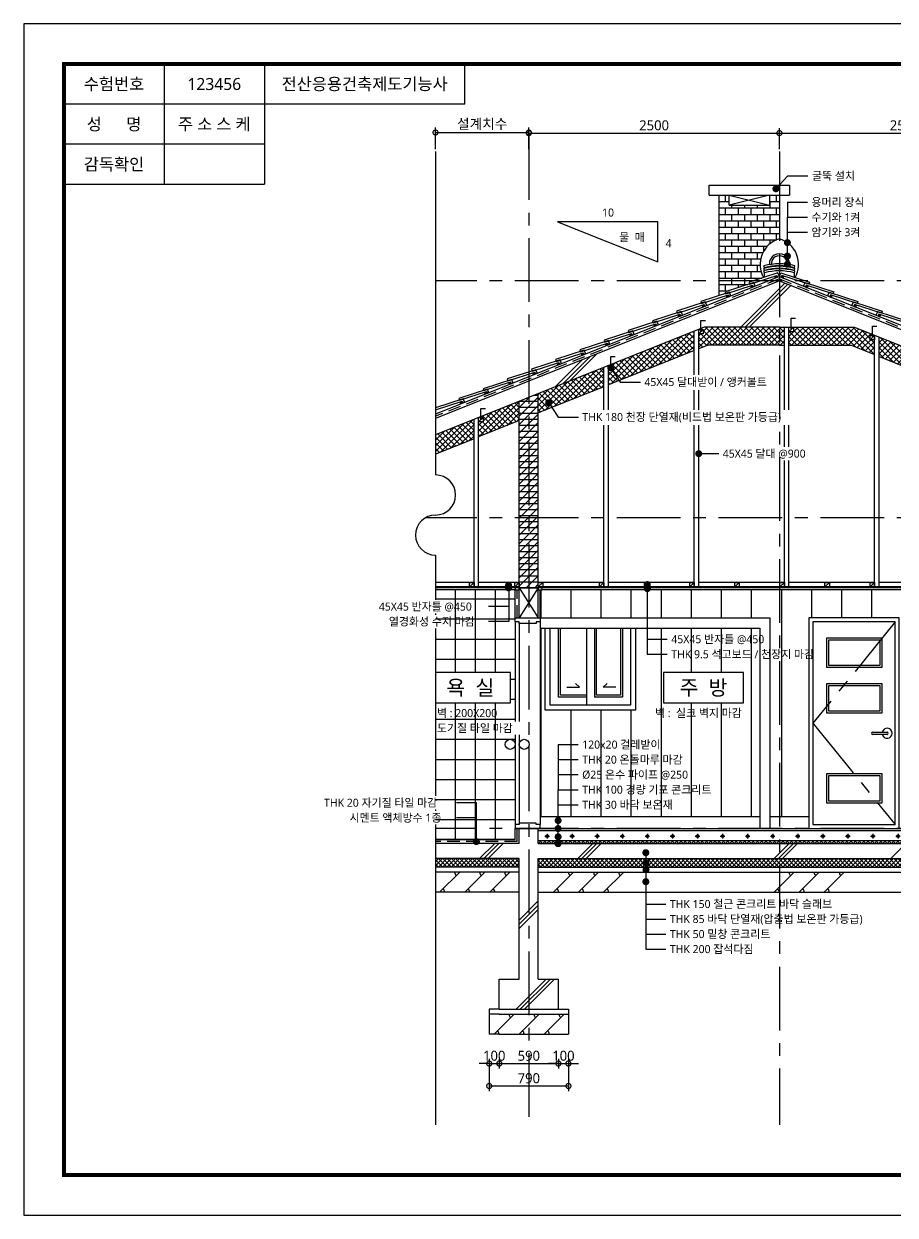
# Model space of a CAD drawing. Header units: millimetres. Extents: x 4989879 to 10076675, y 2981195 to 5990983.
# Drawn here: x 4989879 to 4998572, y 2982436 to 2994316 of the extents above; entities that cross this region are included whole.
import ezdxf
from ezdxf.enums import TextEntityAlignment as Align

# ---------------------------------------------------------------- set-up
doc = ezdxf.new("R2010")
doc.units = ezdxf.units.MM
doc.header["$LTSCALE"] = 20
doc.linetypes.add('CENTER', pattern=[50.8, 31.75, -6.35, 6.35, -6.35])
doc.linetypes.add('HIDDEN', pattern=[9.525, 6.35, -3.175])
for name, color, linetype in [('1-Cen', 1, 'CENTER'), ('2-CON', 2, 'Continuous'), ('3-ETC', 3, 'Continuous'), ('4-WIN', 4, 'Continuous'), ('5-FIN', 5, 'Continuous'), ('6-TEXT', 7, 'Continuous')]:
    doc.layers.add(name, color=color, linetype=linetype)
doc.styles.get("Standard").update_dxf_attribs({"font": 'l_10646.ttf'})
doc.dimstyles.new('단면상세도', dxfattribs={"dimscale": 40, "dimtxt": 2.5, "dimasz": 2.5, "dimexe": 1.25, "dimexo": 0.625, "dimtad": 1, "dimtxsty": 'Standard', "dimblk": 'DOTSMALL', "dimcen": 2.5, "dimadec": 0, "dimazin": 0, "dimtfac": 1, "dimtix": 1, "dimtmove": 0, "dimatfit": 3, "dimfxl": 1, "dimarcsym": 0})

# ---------------------------------------------------------------- blocks, each defined once
blk = doc.blocks.new('*U9')
at = {"layer": '3-ETC'}
for p, q in [((65, 44), (110, 44)), ((88, 66), (88, 21))]:
    blk.add_line(p, q, dxfattribs=at)
blk.add_circle((88, 44), 12.5, dxfattribs=at)
blk = doc.blocks.new('*U10')
at = {"layer": '6-TEXT', "color": 0, "linetype": 'ByBlock', "lineweight": -2, "transparency": 16777216}
for p in [(4995012, 2986171), (4995262, 2986171), (4995512, 2986171), (4995762, 2986171), (4996012, 2986171), (4996262, 2986171), (4996512, 2986171), (4996762, 2986171), (4997012, 2986171), (4997262, 2986171), (4997512, 2986171), (4997762, 2986171), (4998012, 2986171), (4998262, 2986171), (4998512, 2986171), (4998762, 2986171), (4999012, 2986171), (4999262, 2986171), (4999512, 2986171)]:
    blk.add_blockref('*U9', p, dxfattribs=at)
blk = doc.blocks.new('_DotSmall')
at = {"color": 0, "linetype": 'ByBlock', "const_width": 0.5}
blk.add_lwpolyline([(-0.0625, 0, 1), (0.0625, 0, 1)], format="xyb", close=True, dxfattribs=at)
blk = doc.blocks.new('*D18')
at = {"layer": '6-TEXT', "color": 0, "lineweight": -2, "transparency": 16777216}
for p, q in [((4994917, 2993219), (4994917, 2993276)), ((4994917, 2993226), (4997417, 2993226)), ((4997417, 2993066), (4997417, 2993276))]:
    blk.add_line(p, q, dxfattribs=at)
at = {"layer": 'Defpoints', "color": 0, "transparency": 16777216}
for p in [(4994917, 2993194), (4997417, 2993226), (4997417, 2993041)]:
    blk.add_point(p, dxfattribs=at)
at = {"layer": '6-TEXT', "color": 0, "lineweight": -2, "transparency": 16777216, "xscale": 100, "yscale": 100, "zscale": 100, "rotation": 180}
blk.add_blockref('_DotSmall', (4994917, 2993226), dxfattribs=at)
at = {"layer": '6-TEXT', "color": 0, "lineweight": -2, "transparency": 16777216, "xscale": 100, "yscale": 100, "zscale": 100}
blk.add_blockref('_DotSmall', (4997417, 2993226), dxfattribs=at)
at = {"layer": '6-TEXT', "color": 0, "transparency": 16777216, "insert": (4996167, 2993303), "char_height": 100, "attachment_point": 5}
blk.add_mtext('2500', dxfattribs=at)
blk = doc.blocks.new('*D19')
at = {"layer": '6-TEXT', "color": 0, "lineweight": -2, "transparency": 16777216}
for p, q in [((4997417, 2993066), (4997417, 2993276)), ((4997417, 2993226), (4999917, 2993226)), ((4999917, 2993066), (4999917, 2993276))]:
    blk.add_line(p, q, dxfattribs=at)
at = {"layer": 'Defpoints', "color": 0, "transparency": 16777216}
for p in [(4999917, 2993226), (4997417, 2993041), (4999917, 2993041)]:
    blk.add_point(p, dxfattribs=at)
at = {"layer": '6-TEXT', "color": 0, "lineweight": -2, "transparency": 16777216, "xscale": 100, "yscale": 100, "zscale": 100, "rotation": 180}
blk.add_blockref('_DotSmall', (4997417, 2993226), dxfattribs=at)
at = {"layer": '6-TEXT', "color": 0, "lineweight": -2, "transparency": 16777216, "xscale": 100, "yscale": 100, "zscale": 100}
blk.add_blockref('_DotSmall', (4999917, 2993226), dxfattribs=at)
at = {"layer": '6-TEXT', "color": 0, "transparency": 16777216, "insert": (4998667, 2993303), "char_height": 100, "attachment_point": 5}
blk.add_mtext('2500', dxfattribs=at)
blk = doc.blocks.new('*D33')
at = {"layer": '6-TEXT', "color": 0, "lineweight": -2, "transparency": 16777216}
for p, q in [((4993986, 2993066), (4993986, 2993282)), ((4993986, 2993232), (4994917, 2993232)), ((4994917, 2993066), (4994917, 2993282))]:
    blk.add_line(p, q, dxfattribs=at)
at = {"layer": 'Defpoints', "color": 0, "transparency": 16777216}
for p in [(4994917, 2993232), (4993986, 2993041), (4994917, 2993041)]:
    blk.add_point(p, dxfattribs=at)
at = {"layer": '6-TEXT', "color": 0, "lineweight": -2, "transparency": 16777216, "xscale": 100, "yscale": 100, "zscale": 100, "rotation": 180}
blk.add_blockref('_DotSmall', (4993986, 2993232), dxfattribs=at)
at = {"layer": '6-TEXT', "color": 0, "lineweight": -2, "transparency": 16777216, "xscale": 100, "yscale": 100, "zscale": 100}
blk.add_blockref('_DotSmall', (4994917, 2993232), dxfattribs=at)
at = {"layer": '6-TEXT', "color": 0, "transparency": 16777216, "insert": (4994452, 2993313), "char_height": 100, "attachment_point": 5}
blk.add_mtext('{\\fGulim|b0|i0|c129|p50;설계치수}', dxfattribs=at)
blk = doc.blocks.new('*D34')
at = {"layer": '6-TEXT', "color": 0, "lineweight": -2, "transparency": 16777216}
for p, q in [((4994522, 2983948), (4994422, 2983948)), ((4994522, 2983995), (4994522, 2983898)), ((4994522, 2983948), (4994622, 2983948)), ((4994622, 2983995), (4994622, 2983898)), ((4994622, 2983948), (4994722, 2983948))]:
    blk.add_line(p, q, dxfattribs=at)
at = {"layer": 'Defpoints', "color": 0, "transparency": 16777216}
for p in [(4994522, 2984020), (4994622, 2984020), (4994622, 2983948)]:
    blk.add_point(p, dxfattribs=at)
at = {"layer": '6-TEXT', "color": 0, "lineweight": -2, "transparency": 16777216, "xscale": 100, "yscale": 100, "zscale": 100}
blk.add_blockref('_DotSmall', (4994522, 2983948), dxfattribs=at)
at = {"layer": '6-TEXT', "color": 0, "lineweight": -2, "transparency": 16777216, "xscale": 100, "yscale": 100, "zscale": 100, "rotation": 180}
blk.add_blockref('_DotSmall', (4994622, 2983948), dxfattribs=at)
at = {"layer": '6-TEXT', "color": 0, "transparency": 16777216, "insert": (4994572, 2984025), "char_height": 100, "attachment_point": 5}
blk.add_mtext('100', dxfattribs=at)
blk = doc.blocks.new('*D35')
at = {"layer": '6-TEXT', "color": 0, "lineweight": -2, "transparency": 16777216}
for p, q in [((4994622, 2983995), (4994622, 2983898)), ((4994622, 2983948), (4995212, 2983948)), ((4995212, 2983995), (4995212, 2983898))]:
    blk.add_line(p, q, dxfattribs=at)
at = {"layer": 'Defpoints', "color": 0, "transparency": 16777216}
for p in [(4994622, 2984020), (4995212, 2984020), (4995212, 2983948)]:
    blk.add_point(p, dxfattribs=at)
at = {"layer": '6-TEXT', "color": 0, "lineweight": -2, "transparency": 16777216, "xscale": 100, "yscale": 100, "zscale": 100, "rotation": 180}
blk.add_blockref('_DotSmall', (4994622, 2983948), dxfattribs=at)
at = {"layer": '6-TEXT', "color": 0, "lineweight": -2, "transparency": 16777216, "xscale": 100, "yscale": 100, "zscale": 100}
blk.add_blockref('_DotSmall', (4995212, 2983948), dxfattribs=at)
at = {"layer": '6-TEXT', "color": 0, "transparency": 16777216, "insert": (4994917, 2984025), "char_height": 100, "attachment_point": 5}
blk.add_mtext('590', dxfattribs=at)
blk = doc.blocks.new('*D36')
at = {"layer": '6-TEXT', "color": 0, "lineweight": -2, "transparency": 16777216}
for p, q in [((4995212, 2983948), (4995112, 2983948)), ((4995212, 2983995), (4995212, 2983898)), ((4995212, 2983948), (4995312, 2983948)), ((4995312, 2983995), (4995312, 2983898)), ((4995312, 2983948), (4995412, 2983948))]:
    blk.add_line(p, q, dxfattribs=at)
at = {"layer": 'Defpoints', "color": 0, "transparency": 16777216}
for p in [(4995212, 2984020), (4995312, 2984020), (4995312, 2983948)]:
    blk.add_point(p, dxfattribs=at)
at = {"layer": '6-TEXT', "color": 0, "lineweight": -2, "transparency": 16777216, "xscale": 100, "yscale": 100, "zscale": 100}
blk.add_blockref('_DotSmall', (4995212, 2983948), dxfattribs=at)
at = {"layer": '6-TEXT', "color": 0, "lineweight": -2, "transparency": 16777216, "xscale": 100, "yscale": 100, "zscale": 100, "rotation": 180}
blk.add_blockref('_DotSmall', (4995312, 2983948), dxfattribs=at)
at = {"layer": '6-TEXT', "color": 0, "transparency": 16777216, "insert": (4995262, 2984025), "char_height": 100, "attachment_point": 5}
blk.add_mtext('100', dxfattribs=at)
blk = doc.blocks.new('*D37')
at = {"layer": '6-TEXT', "color": 0, "lineweight": -2, "transparency": 16777216}
for p, q in [((4994522, 2983995), (4994522, 2983674)), ((4995312, 2983995), (4995312, 2983674)), ((4994522, 2983724), (4995312, 2983724))]:
    blk.add_line(p, q, dxfattribs=at)
at = {"layer": 'Defpoints', "color": 0, "transparency": 16777216}
for p in [(4994522, 2984020), (4995312, 2984020), (4995312, 2983724)]:
    blk.add_point(p, dxfattribs=at)
at = {"layer": '6-TEXT', "color": 0, "lineweight": -2, "transparency": 16777216, "xscale": 100, "yscale": 100, "zscale": 100, "rotation": 180}
blk.add_blockref('_DotSmall', (4994522, 2983724), dxfattribs=at)
at = {"layer": '6-TEXT', "color": 0, "lineweight": -2, "transparency": 16777216, "xscale": 100, "yscale": 100, "zscale": 100}
blk.add_blockref('_DotSmall', (4995312, 2983724), dxfattribs=at)
at = {"layer": '6-TEXT', "color": 0, "transparency": 16777216, "insert": (4994917, 2983801), "char_height": 100, "attachment_point": 5}
blk.add_mtext('790', dxfattribs=at)

msp = doc.modelspace()

# ---------------------------------------------------------------- hatches: boundary and pattern name
at = {"layer": '5-FIN'}
h = msp.add_hatch(dxfattribs=at)
h.set_pattern_fill('BRICK', color=5, scale=10)
h.set_pattern_definition([(0, (4996816.544, 2992606.29), (0, 63.5), []), (90, (4996816.54, 2992606.29), (-127, 8e-15), [63.5, -63.5]), (90, (4996880.04, 2992606.29), (-127, 8e-15), [-63.5, 63.5])])
h.paths.add_polyline_path([(4996816.544, 2991606.289), (4996880.751, 2991627.136), (4996874.314, 2991643.229), (4997122.155, 2991723.697), (4997115.718, 2991739.791), (4997258.703, 2991786.215, -0.483142), (4997416.544, 2992172.639), (4997416.544, 2992606.289), (4997316.544, 2992606.289), (4997316.544, 2992506.289), (4996916.544, 2992506.289), (4996916.544, 2992606.289), (4996816.544, 2992606.289)])
h = msp.add_hatch(dxfattribs=at)
h.set_pattern_fill('_USER', color=5, scale=40, angle=45, double=1, pattern_type=0)
h.set_pattern_definition([(45, (-16160.8, 530.56), (-28.28427125, 28.28427125), []), (135, (-16160.8, 530.56), (-28.28427125, -28.28427125), [])])
h.paths.add_polyline_path([(4994371.544, 2990178.997), (4994371.544, 2990372.863), (4993986.477, 2990218.836), (4993986.477, 2990024.971)])
h.paths.add_polyline_path([(4994821.544, 2990358.997), (4994821.544, 2990552.863), (4994439.044, 2990399.863), (4994439.044, 2990390.863), (4994461.544, 2990390.863), (4994461.544, 2990345.863), (4994416.544, 2990345.863), (4994416.544, 2990196.997)])
h.paths.add_polyline_path([(4995666.544, 2990696.997), (4995666.544, 2990890.863), (4995011.544, 2990628.863), (4995011.544, 2990434.997), (4995147.381, 2990489.332), (4995125.081, 2990522.617, -0.599796041), (4995097.841, 2990537.155, -1), (4995132.841, 2990537.155, -0.250159363), (4995125.081, 2990522.617), (4995147.381, 2990489.332)])
h.paths.add_polyline_path([(4996566.544, 2991056.997), (4996566.544, 2991250.863), (4995734.044, 2990917.863), (4995734.044, 2990908.863), (4995756.544, 2990908.863), (4995756.544, 2990863.863), (4995749.118, 2990863.863), (4995819.833, 2990758.313)])
h.paths.add_polyline_path([(4995749.118, 2990863.863), (4995711.544, 2990863.863), (4995711.544, 2990714.997), (4995819.833, 2990758.313)])
h.paths.add_polyline_path([(4997466.544, 2991290.863), (4997416.544, 2991290.863), (4996666.544, 2991290.863), (4996634.044, 2991277.863), (4996634.044, 2991268.863), (4996656.544, 2991268.863), (4996656.544, 2991223.863), (4996611.544, 2991223.863), (4996611.544, 2991074.997), (4996701.209, 2991110.863), (4997416.544, 2991110.863), (4997466.544, 2991110.863)])
h.paths.add_polyline_path([(4998321.544, 2991210.863), (4998344.044, 2991210.863), (4998344.044, 2991219.863), (4998166.544, 2991290.863), (4997556.544, 2991290.863), (4997556.544, 2991245.863), (4997511.544, 2991245.863), (4997511.544, 2991110.863), (4998131.879, 2991110.863), (4998366.544, 2991016.997), (4998366.544, 2991165.863), (4998321.544, 2991165.863)])
h.paths.add_polyline_path([(4998411.544, 2991192.863), (4998411.544, 2990998.997), (4999266.544, 2990656.997), (4999266.544, 2990805.863), (4999221.544, 2990805.863), (4999221.544, 2990850.863), (4999244.044, 2990850.863), (4999244.044, 2990859.863)])
h.paths.add_polyline_path([(4999716.544, 2990670.863), (4999311.544, 2990832.863), (4999311.544, 2990638.997), (4999536.544, 2990548.997), (4999536.544, 2988745.363), (4999716.544, 2988745.363)])
h = msp.add_hatch(dxfattribs=at)
h.set_pattern_fill('_USER', color=256, scale=60, angle=45, pattern_type=0)
h.set_pattern_definition([(45, (-16160.8, 530.56), (-42.4264069, 42.4264069), [])])
h.paths.add_polyline_path([(4994821.544, 2988690.863), (4995011.544, 2988690.863), (4995011.544, 2990628.863), (4994821.544, 2990552.863)])
h = msp.add_hatch(dxfattribs=at)
h.set_pattern_fill('_USER', color=2, scale=60, pattern_type=0)
h.set_pattern_definition([(0, (4994821.88, 2988692.78), (0, 60), [])])
h.paths.add_polyline_path([(4994821.544, 2988690.863), (4995011.544, 2988690.863), (4995011.544, 2990628.863), (4994821.544, 2990552.863)])
h = msp.add_hatch(dxfattribs=at)
h.set_pattern_fill('_USER', color=5, scale=200, angle=90, double=1, pattern_type=0)
h.set_pattern_definition([(90, (4994783.8, 2986180.85), (-200, 1e-14), []), (180, (4994783.8, 2986180.85), (-2e-14, -200), [])])
h.paths.add_polyline_path([(4994781.544, 2987130.864, -1.000001968), (4994681.544, 2987130.863, -0.999998032), (4994781.544, 2987130.864), (4994781.544, 2988350.863), (4994781.544, 2988390.863), (4994781.544, 2988670.863), (4993986.477, 2988670.863), (4993986.477, 2987846.02), (4994733.411, 2987846.02), (4994733.411, 2987546.02), (4993986.477, 2987546.02), (4993986.477, 2986180.863), (4994781.544, 2986180.863), (4994781.544, 2986290.863), (4994781.544, 2986330.863)])
h.paths.add_polyline_path([(4993398.364, 2988436.613), (4994500.094, 2988436.613), (4994500.094, 2988572.342), (4993398.364, 2988572.342)], flags=9)
h.paths.add_polyline_path([(4993497.797, 2988286.207), (4994498.878, 2988286.207), (4994498.878, 2988422.423), (4993497.797, 2988422.423)], flags=9)
h.paths.add_polyline_path([(4993105.632, 2986330.083), (4994176.713, 2986330.083), (4994176.713, 2986466.299), (4993105.632, 2986466.299)], flags=9)
h.paths.add_polyline_path([(4992851.767, 2986480.38), (4994175.659, 2986480.38), (4994175.659, 2986616.11), (4992851.767, 2986616.11)], flags=9)
h.paths.add_polyline_path([(4993977.715, 2987224.424), (4994867.931, 2987224.424), (4994867.931, 2987360.153), (4993977.715, 2987360.153)], flags=9)
h.paths.add_polyline_path([(4993977.715, 2987374.424), (4994728.04, 2987374.424), (4994728.04, 2987510.153), (4993977.715, 2987510.153)], flags=9)
h = msp.add_hatch(dxfattribs=at)
h.set_pattern_fill('_USER', color=5, scale=300, angle=90, pattern_type=0)
h.set_pattern_definition([(90, (-16160.8, 530.56), (-300, 2e-14), [])])
h.paths.add_polyline_path([(4999716.544, 2988640.863), (4999716.544, 2988670.863), (4999676.544, 2988670.863), (4996111.481, 2988670.863, -0.204123839), (4996098.464, 2988666.537), (4996098.464, 2988390.863), (4997321.544, 2988390.863), (4997321.544, 2986410.863), (4997711.544, 2986410.863), (4997711.544, 2988390.863), (4998611.544, 2988390.863), (4998611.544, 2986410.863), (4999716.544, 2986410.863)])
h.paths.add_polyline_path([(4998792.25, 2987546.02), (4998792.25, 2987846.02), (4999592.25, 2987846.02), (4999592.25, 2987546.02)], flags=16)
h.paths.add_polyline_path([(4996098.464, 2988666.537, -0.161843483), (4996088.308, 2988670.863), (4995051.544, 2988670.863), (4995031.544, 2988670.863), (4995031.544, 2988390.863), (4996098.464, 2988390.863)])
h.paths.add_polyline_path([(4997221.544, 2988290.863), (4995981.544, 2988290.863), (4995981.544, 2987470.863), (4995081.544, 2987470.863), (4995081.544, 2988290.863), (4995031.544, 2988290.863), (4995031.544, 2986410.863), (4997221.544, 2986410.863)])
h.paths.add_polyline_path([(4996259.825, 2987546.02), (4996259.825, 2987846.02), (4997059.825, 2987846.02), (4997059.825, 2987546.02)], flags=16)
h.paths.add_polyline_path([(4995031.544, 2988350.863), (4994991.544, 2988350.863), (4994991.544, 2988335.863), (4994821.544, 2988335.863), (4994821.544, 2987134.373, -0.965481257), (4994921.421, 2987130.863, -0.965481257), (4994821.544, 2987127.354), (4994821.544, 2986345.863), (4994991.544, 2986345.863), (4994991.544, 2986330.863), (4995031.544, 2986330.863)])
h.paths.add_polyline_path([(4996315.843, 2988111.148), (4997417.572, 2988111.148), (4997417.572, 2988246.878), (4996315.843, 2988246.878)], flags=24)
h.paths.add_polyline_path([(4996313.221, 2987947.932), (4997991.87, 2987947.932), (4997991.87, 2988099.391), (4996313.221, 2988099.391)], flags=24)
h.paths.add_polyline_path([(4998648.115, 2987374.424), (4999678.44, 2987374.424), (4999678.44, 2987510.153), (4998648.115, 2987510.153)], flags=24)
h.paths.add_polyline_path([(4998876.591, 2987568.267), (4999507.909, 2987568.267), (4999507.909, 2987822.76), (4998876.591, 2987822.76)], flags=8)
h.paths.add_polyline_path([(4995426.508, 2986460.38), (4996493.967, 2986460.38), (4996493.967, 2986596.11), (4995426.508, 2986596.11)], flags=24)
h.paths.add_polyline_path([(4995426.454, 2986610.11), (4996931.156, 2986610.11), (4996931.156, 2986746.164), (4995426.454, 2986746.164)], flags=24)
h.paths.add_polyline_path([(4995426.481, 2986760.353), (4996683.454, 2986760.353), (4996683.454, 2986896.245), (4995426.481, 2986896.245)], flags=24)
h.paths.add_polyline_path([(4995426.481, 2986910.245), (4996604.697, 2986910.245), (4996604.697, 2987046.137), (4995426.481, 2987046.137)], flags=24)
h.paths.add_polyline_path([(4995426.508, 2987060.38), (4996367.481, 2987060.38), (4996367.481, 2987196.11), (4995426.508, 2987196.11)], flags=24)
h.paths.add_polyline_path([(4996152.898, 2987374.424), (4997183.223, 2987374.424), (4997183.223, 2987510.153), (4996152.898, 2987510.153)], flags=24)
h.paths.add_polyline_path([(4996344.065, 2987567.76), (4996975.586, 2987567.76), (4996975.586, 2987822.861), (4996344.065, 2987822.861)], flags=8)
h.paths.add_polyline_path([(4993977.715, 2987224.424), (4994867.931, 2987224.424), (4994867.931, 2987360.153), (4993977.715, 2987360.153)], flags=9)
h = msp.add_hatch(dxfattribs=at)
h.set_pattern_fill('_USER', color=5, scale=30, angle=45, double=1, pattern_type=0)
h.set_pattern_definition([(45, (-16160.8, 530.558), (-21.21320344, 21.21320344), []), (135, (-16160.8, 530.558), (-21.21320344, -21.21320344), [])])
h.paths.add_polyline_path([(4996084.493, 2985964.46), (4996084.493, 2985990.863), (4995011.544, 2985990.863), (4995011.544, 2985905.863), (4996084.493, 2985905.863), (4996084.493, 2985929.46, -0.414213562), (4996066.993, 2985946.96, -0.414213562)])
h.paths.add_polyline_path([(4994821.544, 2985990.863), (4993986.477, 2985990.863), (4993986.477, 2985905.863), (4994821.544, 2985905.863)])
h.paths.add_polyline_path([(4999716.544, 2985990.863), (4996084.493, 2985990.863), (4996084.493, 2985964.46, -0.414213562), (4996101.993, 2985946.96, -0.414213562), (4996084.493, 2985929.46), (4996084.493, 2985905.863), (4999716.544, 2985905.863)])
h.paths.add_polyline_path([(4999716.544, 2986170.863), (4995209.129, 2986170.863), (4995209.129, 2986158.363, -0.414213562), (4995226.629, 2986140.863), (4999716.544, 2986140.863)])
h.paths.add_polyline_path([(4995209.129, 2986170.863), (4995011.544, 2986170.863), (4995011.544, 2986140.863), (4995191.629, 2986140.863, -0.414213562), (4995209.129, 2986158.363)])

# ---------------------------------------------------------------- linework, layer by layer
at = {"layer": '1-Cen', "linetype": 'CENTER'}
for p, q in [((4994916.544, 2993194.451), (4994916.544, 2983337.93)), ((4996916.544, 2992606.289), (4997316.544, 2992506.289)), ((4997316.544, 2992606.289), (4996916.544, 2992506.289)), ((4998571.544, 2988350.863), (4997751.544, 2987340.863)), ((4997751.544, 2987340.863), (4998571.544, 2986330.863))]:
    msp.add_line(p, q, dxfattribs=at)
at = {"layer": '1-Cen'}
for p, q in [((4997416.544, 2993041.359), (4997416.544, 2983337.93)), ((5003541.098, 2991752.418), (4993986.477, 2991752.418)), ((5003541.098, 2989390.863), (4993887.21, 2989390.863)), ((5003541.098, 2988690.863), (4993986.477, 2988690.863)), ((5003541.098, 2986290.863), (4993986.477, 2986290.863))]:
    msp.add_line(p, q, dxfattribs=at)
at = {"layer": '2-CON'}
for p, q in [((4993986.477, 2993041.359), (4993986.477, 2989817.237)), ((4997416.544, 2991752.418), (4993986.477, 2990380.391)), ((4997416.544, 2991752.418), (5000516.544, 2990512.418)), ((4996666.544, 2991290.863), (4993986.477, 2990218.836)), ((4997416.544, 2991290.863), (4996666.544, 2991290.863)), ((4997416.544, 2991290.863), (4998166.544, 2991290.863)), ((4998166.544, 2991290.863), (4999716.544, 2990670.863)), ((4994821.544, 2988390.863), (4994821.544, 2990552.863)), ((4995011.544, 2988390.863), (4995011.544, 2990628.863)), ((4993986.477, 2989017.237), (4993986.477, 2988572.339)), ((4994821.544, 2988690.863), (4995011.544, 2988690.863)), ((4995011.544, 2988690.863), (4994821.544, 2988390.863)), ((4994821.544, 2988690.863), (4995011.544, 2988390.863)), ((4993986.477, 2988436.61), (4993986.477, 2988422.42)), ((4994821.544, 2988390.863), (4995011.544, 2988390.863)), ((4994821.544, 2988390.863), (4995011.544, 2988390.863)), ((4993986.477, 2988286.204), (4993986.477, 2986616.107)), ((4993986.477, 2986480.377), (4993986.477, 2986466.296)), ((4993986.477, 2986330.08), (4993986.477, 2983337.93)), ((4994821.544, 2986290.863), (4995011.544, 2986290.863)), ((4994821.544, 2986140.863), (4994821.544, 2986290.863)), ((4995011.544, 2986140.863), (4995011.544, 2986290.863)), ((4994821.544, 2986140.863), (4993986.477, 2986140.863)), ((4995011.544, 2986140.863), (4999716.544, 2986140.863)), ((4994821.544, 2985990.863), (4993986.477, 2985990.863)), ((4994821.544, 2984790.863), (4994821.544, 2985990.863)), ((4995011.544, 2984790.863), (4995011.544, 2985990.863)), ((4995011.544, 2985990.863), (4999716.544, 2985990.863)), ((4994621.544, 2984790.863), (4994821.544, 2984790.863)), ((4994621.544, 2984490.863), (4994621.544, 2984790.863)), ((4995011.544, 2984790.863), (4995211.544, 2984790.863)), ((4995211.544, 2984490.863), (4995211.544, 2984790.863)), ((4994621.544, 2984490.863), (4995211.544, 2984490.863))]:
    msp.add_line(p, q, dxfattribs=at)
at = {"layer": '3-ETC'}
for p, q in [((4997266.544, 2991882.639), (4997261.304, 2991901.94)), ((4997266.544, 2991857.639), (4997261.304, 2991876.94)), ((4997566.544, 2991882.639), (4997571.784, 2991901.94)), ((4997566.544, 2991857.639), (4997571.784, 2991876.94)), ((4997416.544, 2991795.5), (4993986.477, 2990423.473)), ((4997266.544, 2991832.639), (4997261.304, 2991851.94)), ((4997266.544, 2991788.761), (4997266.544, 2991832.639)), ((4997416.544, 2991795.5), (5000536.544, 2990547.5)), ((4997566.544, 2991832.639), (4997571.784, 2991851.94)), ((4997566.544, 2991788.761), (4997566.544, 2991832.639)), ((4996634.044, 2991246.363), (4996634.044, 2991358.493)), ((4996634.044, 2991358.493), (4996678.437, 2991358.493)), ((4997534.044, 2991268.363), (4997534.044, 2991380.493)), ((4997534.044, 2991380.493), (4997578.437, 2991380.493)), ((4998344.044, 2991188.363), (4998344.044, 2991300.493)), ((4998344.044, 2991300.493), (4998388.437, 2991300.493)), ((4995734.044, 2990886.363), (4995734.044, 2990998.493)), ((4995734.044, 2990998.493), (4995778.437, 2990998.493)), ((4994439.044, 2990368.363), (4994439.044, 2990480.493)), ((4994439.044, 2990480.493), (4994483.437, 2990480.493)), ((4994781.544, 2988390.863), (4994781.544, 2988670.863)), ((4995031.544, 2988390.863), (4997321.544, 2988390.863)), ((4997321.544, 2988390.863), (4997321.544, 2986290.863)), ((4995031.544, 2988290.863), (4997221.544, 2988290.863)), ((4997221.544, 2988290.863), (4997221.544, 2986290.863)), ((4995296.426, 2987701.587), (4995422.73, 2987701.587)), ((4995422.73, 2987701.587), (4995382.85, 2987737.462)), ((4995657.87, 2987701.587), (4995697.75, 2987737.462)), ((4995784.173, 2987701.587), (4995657.87, 2987701.587)), ((4995031.544, 2986410.863), (4997221.544, 2986410.863)), ((4997321.544, 2986410.863), (4997711.544, 2986410.863)), ((4994781.544, 2986180.863), (4994781.544, 2986290.863)), ((4995011.544, 2986290.863), (4999716.544, 2986290.863)), ((4994781.544, 2986180.863), (4993986.477, 2986180.863)), ((4995011.544, 2986270.863), (4999716.544, 2986270.863)), ((4995011.544, 2986170.863), (4999716.544, 2986170.863))]:
    msp.add_line(p, q, dxfattribs=at)
at = {"layer": '3-ETC', "linetype": 'HIDDEN'}
for p, q in [((4997416.544, 2991773.959), (4993986.477, 2990401.932)), ((4997416.544, 2991773.959), (5000523.972, 2990530.988)), ((4994801.544, 2988390.863), (4994801.544, 2988670.863)), ((4994801.544, 2986160.863), (4994801.544, 2986290.863)), ((4994801.544, 2986160.863), (4993986.477, 2986160.863))]:
    msp.add_line(p, q, dxfattribs=at)
at = {"layer": '3-ETC'}
for points in [[(4997416.544, 2991795.5), (4997401.688, 2991832.639), (4997115.718, 2991739.791), (4997123.145, 2991721.221), (4997390.547, 2991806.641), (4997397.975, 2991788.072), (4997379.405, 2991780.644), (4997371.977, 2991799.213), (4997390.547, 2991806.641), (4997379.405, 2991780.644)], [(4997416.544, 2991795.5), (4997431.4, 2991832.639), (4997717.37, 2991739.791), (4997709.943, 2991721.221), (4997442.541, 2991806.641), (4997435.114, 2991788.072), (4997453.683, 2991780.644), (4997461.111, 2991799.213), (4997442.541, 2991806.641), (4997453.683, 2991780.644)], [(4996933.736, 2991602.376), (4996918.881, 2991639.515), (4996632.91, 2991546.668), (4996640.338, 2991528.098), (4996907.739, 2991613.518), (4996915.167, 2991594.949), (4996896.597, 2991587.521), (4996889.169, 2991606.09), (4996907.739, 2991613.518), (4996896.597, 2991587.521)], [(4997175.14, 2991698.938), (4997160.284, 2991736.077), (4996874.314, 2991643.229), (4996881.741, 2991624.66), (4997149.143, 2991710.08), (4997156.571, 2991691.51), (4997138.001, 2991684.082), (4997130.573, 2991702.652), (4997149.143, 2991710.08), (4997138.001, 2991684.082)], [(4997657.948, 2991698.938), (4997672.804, 2991736.077), (4997958.774, 2991643.229), (4997951.347, 2991624.66), (4997683.945, 2991710.08), (4997676.518, 2991691.51), (4997695.087, 2991684.082), (4997702.515, 2991702.652), (4997683.945, 2991710.08), (4997695.087, 2991684.082)], [(4997899.352, 2991602.376), (4997914.208, 2991639.515), (4998200.178, 2991546.668), (4998192.751, 2991528.098), (4997925.349, 2991613.518), (4997917.921, 2991594.949), (4997936.491, 2991587.521), (4997943.919, 2991606.09), (4997925.349, 2991613.518), (4997936.491, 2991587.521)], [(4996692.332, 2991505.815), (4996677.477, 2991542.954), (4996391.506, 2991450.106), (4996398.934, 2991431.537), (4996666.335, 2991516.957), (4996673.763, 2991498.387), (4996655.193, 2991490.959), (4996647.765, 2991509.529), (4996666.335, 2991516.957), (4996655.193, 2991490.959)], [(4998140.756, 2991505.815), (4998155.611, 2991542.954), (4998441.582, 2991450.106), (4998434.154, 2991431.537), (4998166.753, 2991516.957), (4998159.325, 2991498.387), (4998177.895, 2991490.959), (4998185.323, 2991509.529), (4998166.753, 2991516.957), (4998177.895, 2991490.959)], [(4996450.928, 2991409.253), (4996436.073, 2991446.392), (4996150.102, 2991353.545), (4996157.53, 2991334.975), (4996424.931, 2991420.395), (4996432.359, 2991401.825), (4996413.789, 2991394.398), (4996406.361, 2991412.967), (4996424.931, 2991420.395), (4996413.789, 2991394.398)], [(4998382.16, 2991409.253), (4998397.015, 2991446.392), (4998682.986, 2991353.545), (4998675.558, 2991334.975), (4998408.157, 2991420.395), (4998400.729, 2991401.825), (4998419.299, 2991394.398), (4998426.727, 2991412.967), (4998408.157, 2991420.395), (4998419.299, 2991394.398)], [(4996209.524, 2991312.692), (4996194.669, 2991349.831), (4995908.698, 2991256.983), (4995916.126, 2991238.414), (4996183.527, 2991323.833), (4996190.955, 2991305.264), (4996172.385, 2991297.836), (4996164.957, 2991316.406), (4996183.527, 2991323.833), (4996172.385, 2991297.836)], [(4995726.716, 2991119.569), (4995711.861, 2991156.708), (4995425.89, 2991063.86), (4995433.318, 2991045.29), (4995700.719, 2991130.71), (4995708.147, 2991112.141), (4995689.577, 2991104.713), (4995682.15, 2991123.282), (4995700.719, 2991130.71), (4995689.577, 2991104.713)], [(4995968.12, 2991216.13), (4995953.265, 2991253.269), (4995667.294, 2991160.422), (4995674.722, 2991141.852), (4995942.123, 2991227.272), (4995949.551, 2991208.702), (4995930.981, 2991201.274), (4995923.554, 2991219.844), (4995942.123, 2991227.272), (4995930.981, 2991201.274)], [(4995485.313, 2991023.007), (4995470.457, 2991060.146), (4995184.486, 2990967.298), (4995191.914, 2990948.729), (4995459.315, 2991034.149), (4995466.743, 2991015.579), (4995448.173, 2991008.151), (4995440.746, 2991026.721), (4995459.315, 2991034.149), (4995448.173, 2991008.151)], [(4995243.909, 2990926.445), (4995229.053, 2990963.584), (4994943.082, 2990870.737), (4994950.51, 2990852.167), (4995217.911, 2990937.587), (4995225.339, 2990919.018), (4995206.77, 2990911.59), (4995199.342, 2990930.159), (4995217.911, 2990937.587), (4995206.77, 2990911.59)], [(4995002.505, 2990829.884), (4994987.649, 2990867.023), (4994701.678, 2990774.175), (4994709.106, 2990755.606), (4994976.507, 2990841.026), (4994983.935, 2990822.456), (4994965.366, 2990815.028), (4994957.938, 2990833.598), (4994976.507, 2990841.026), (4994965.366, 2990815.028)], [(4994519.697, 2990636.761), (4994504.841, 2990673.9), (4994218.87, 2990581.052), (4994226.298, 2990562.483), (4994493.699, 2990647.902), (4994501.127, 2990629.333), (4994482.558, 2990621.905), (4994475.13, 2990640.475), (4994493.699, 2990647.902), (4994482.558, 2990621.905)], [(4994761.101, 2990733.322), (4994746.245, 2990770.461), (4994460.274, 2990677.614), (4994467.702, 2990659.044), (4994735.103, 2990744.464), (4994742.531, 2990725.894), (4994723.962, 2990718.467), (4994716.534, 2990737.036), (4994735.103, 2990744.464), (4994723.962, 2990718.467)], [(4994278.293, 2990540.199), (4994263.437, 2990577.338), (4993986.477, 2990487.416)], [(4993986.477, 2990466.427), (4994252.295, 2990551.341), (4994259.723, 2990532.771), (4994241.154, 2990525.343), (4994233.726, 2990543.913), (4994252.295, 2990551.341), (4994241.154, 2990525.343)]]:
    msp.add_lwpolyline(points, dxfattribs=at)
for centre, radius, start, end in [((4997490.903, 2991916.817), 266.409, 106.2073712, 209.3559281), ((4997342.185, 2991916.817), 266.409, 330.6440719, 73.7926288), ((4997416.544, 2991922.483), 100.155, 356.807112, 183.192888), ((4997416.544, 2991922.483), 80.155, 356.807112, 183.192888), ((4997416.544, 2991330.139), 592.5, 74.8107133, 105.1892867), ((4997416.544, 2991305.139), 592.5, 74.8107133, 105.1892867), ((4997416.544, 2991280.139), 592.5, 74.8107133, 105.1892867), ((4997416.544, 2991330.139), 572.5, 74.8107133, 105.1892867), ((4997416.544, 2991305.139), 572.5, 74.8107133, 105.1892867), ((4997416.544, 2991280.139), 572.5, 74.8107133, 105.1892867)]:
    msp.add_arc(centre, radius, start, end, dxfattribs=at)
at = {"layer": '4-WIN'}
for p, q in [((4994781.544, 2988390.863), (4995031.544, 2988390.863)), ((4994781.544, 2988350.863), (4994781.544, 2988390.863)), ((4994821.544, 2988350.863), (4994781.544, 2988350.863)), ((4994781.544, 2988350.863), (4994781.544, 2987360.15)), ((4994821.544, 2988335.863), (4994821.544, 2988350.863)), ((4994991.544, 2988335.863), (4994821.544, 2988335.863)), ((4994821.544, 2988335.863), (4994821.544, 2987360.15)), ((4995031.544, 2988350.863), (4994991.544, 2988350.863)), ((4994991.544, 2988350.863), (4994991.544, 2988335.863)), ((4995031.544, 2988390.863), (4995031.544, 2988350.863)), ((4995031.544, 2988350.863), (4995031.544, 2986330.863)), ((4995491.544, 2988290.863), (4995491.544, 2987520.863)), ((4995571.544, 2988290.863), (4995571.544, 2987600.863)), ((4998347.401, 2987252.351), (4998491.544, 2987252.351)), ((4998491.544, 2987229.375), (4998347.401, 2987229.375)), ((4994781.544, 2987224.421), (4994781.544, 2986330.863)), ((4994821.544, 2987224.421), (4994821.544, 2986345.863)), ((4994821.544, 2986330.863), (4994781.544, 2986330.863)), ((4994781.544, 2986330.863), (4994781.544, 2986290.863)), ((4994781.544, 2986290.863), (4995031.544, 2986290.863)), ((4994991.544, 2986345.863), (4994821.544, 2986345.863)), ((4994821.544, 2986345.863), (4994821.544, 2986330.863)), ((4994991.544, 2986330.863), (4994991.544, 2986345.863)), ((4995031.544, 2986330.863), (4994991.544, 2986330.863)), ((4995031.544, 2986290.863), (4995031.544, 2986330.863))]:
    msp.add_line(p, q, dxfattribs=at)
for points in [[(4997711.544, 2986290.863), (4998611.544, 2986290.863), (4998611.544, 2988390.863), (4997711.544, 2988390.863)], [(4997751.544, 2986330.863), (4998571.544, 2986330.863), (4998571.544, 2988350.863), (4997751.544, 2988350.863)], [(4997891.076, 2988193.172), (4998437.616, 2988193.172), (4998437.616, 2987896.57), (4997891.076, 2987896.57)], [(4997891.076, 2987737.426), (4998437.616, 2987737.426), (4998437.616, 2987440.825), (4997891.076, 2987440.825)], [(4997891.076, 2986840.394), (4998437.616, 2986840.394), (4998437.616, 2986543.793), (4997891.076, 2986543.793)]]:
    msp.add_lwpolyline(points, close=True, dxfattribs=at)
for points in [[(4995981.544, 2988290.863), (4995981.544, 2987470.863), (4995081.544, 2987470.863), (4995081.544, 2988290.863)], [(4995931.544, 2988290.863), (4995931.544, 2987520.863), (4995131.544, 2987520.863), (4995131.544, 2988290.863)], [(4995491.544, 2987600.863), (4995211.544, 2987600.863), (4995211.544, 2988290.863)], [(4995851.544, 2988290.863), (4995851.544, 2987600.863), (4995571.544, 2987600.863)]]:
    msp.add_lwpolyline(points, dxfattribs=at)
for centre in [(4994731.544, 2987130.863), (4994871.421, 2987130.863)]:
    msp.add_circle(centre, 50, dxfattribs=at)
for centre, radius, start, end in [((4998347.401, 2987240.863), 11.488, 90, 270), ((4998491.544, 2987240.863), 50, 193.2829254, 166.7170746), ((4998491.544, 2987240.863), 11.488, 270, 90)]:
    msp.add_arc(centre, radius, start, end, dxfattribs=at)
at = {"layer": '5-FIN'}
for p, q in [((4997031.699, 2991290.863), (4997471.337, 2991730.501)), ((4997074.126, 2991290.863), (4997501.642, 2991718.379)), ((4997116.552, 2991290.863), (4997531.946, 2991706.257)), ((4996566.544, 2991056.997), (4995711.544, 2990714.997)), ((4996701.209, 2991110.863), (4996611.544, 2991074.997)), ((4997416.544, 2991110.863), (4996701.209, 2991110.863)), ((4997416.544, 2991110.863), (4997466.544, 2991110.863)), ((4997511.544, 2991110.863), (4998131.879, 2991110.863)), ((4998131.879, 2991110.863), (4998366.544, 2991016.997)), ((4995184.478, 2990698.037), (4995453.736, 2990967.295)), ((4995255.188, 2990726.321), (4995524.447, 2990995.579)), ((4995325.899, 2990754.605), (4995595.157, 2991023.864)), ((4998411.544, 2990998.997), (4999266.544, 2990656.997)), ((4995666.544, 2990696.997), (4995011.544, 2990434.997)), ((4994821.544, 2990358.997), (4994416.544, 2990196.997)), ((4994371.544, 2990178.997), (4993986.477, 2990024.971)), ((4994781.544, 2988670.863), (4993986.477, 2988670.863)), ((4995031.544, 2988390.863), (4995031.544, 2988670.863)), ((4999676.544, 2988670.863), (4995051.544, 2988670.863)), ((4994426.31, 2985990.863), (4994576.31, 2986140.863)), ((4994468.736, 2985990.863), (4994618.736, 2986140.863)), ((4994511.162, 2985990.863), (4994661.162, 2986140.863)), ((4995404.316, 2985990.863), (4995554.316, 2986140.863)), ((4995446.742, 2985990.863), (4995596.742, 2986140.863)), ((4995489.169, 2985990.863), (4995639.169, 2986140.863)), ((4997364.044, 2985990.863), (4997514.044, 2986140.863)), ((4997406.47, 2985990.863), (4997556.47, 2986140.863)), ((4997448.897, 2985990.863), (4997598.897, 2986140.863)), ((4998529.462, 2985990.863), (4998679.462, 2986140.863)), ((4994027.27, 2985655.863), (4994227.27, 2985855.863)), ((4994277.27, 2985655.863), (4994477.27, 2985855.863)), ((4994527.27, 2985655.863), (4994727.27, 2985855.863)), ((4995163.223, 2985655.863), (4995363.223, 2985855.863)), ((4995413.223, 2985655.863), (4995613.223, 2985855.863)), ((4995663.223, 2985655.863), (4995863.223, 2985855.863)), ((4997364.044, 2985655.863), (4997564.044, 2985855.863)), ((4997614.044, 2985655.863), (4997814.044, 2985855.863)), ((4997864.044, 2985655.863), (4998064.044, 2985855.863)), ((4994821.544, 2985379.193), (4995011.544, 2985569.193)), ((4994821.544, 2985336.767), (4995011.544, 2985526.767)), ((4994821.544, 2985294.34), (4995011.544, 2985484.34)), ((4994789.871, 2984490.863), (4995089.871, 2984790.863)), ((4994832.298, 2984490.863), (4995132.298, 2984790.863)), ((4994874.724, 2984490.863), (4995174.724, 2984790.863)), ((4994569.837, 2984240.863), (4994769.837, 2984440.863)), ((4994819.837, 2984240.863), (4995019.837, 2984440.863)), ((4995069.837, 2984240.863), (4995269.837, 2984440.863))]:
    msp.add_line(p, q, dxfattribs=at)
for points in [[(4995491.544, 2987620.863), (4995231.544, 2987620.863), (4995231.544, 2988290.863)], [(4995831.544, 2988290.863), (4995831.544, 2987620.863), (4995591.544, 2987620.863), (4995591.544, 2988290.863)]]:
    msp.add_lwpolyline(points, dxfattribs=at)
for points in [[(4997911.076, 2988173.172), (4998417.616, 2988173.172), (4998417.616, 2987916.57), (4997911.076, 2987916.57)], [(4997911.076, 2987717.426), (4998417.616, 2987717.426), (4998417.616, 2987460.825), (4997911.076, 2987460.825)], [(4997911.076, 2986820.394), (4998417.616, 2986820.394), (4998417.616, 2986563.793), (4997911.076, 2986563.793)]]:
    msp.add_lwpolyline(points, close=True, dxfattribs=at)
for centre, start, end in [((4994227.27, 2985855.863), 180, 225), ((4994477.27, 2985855.863), 180, 225), ((4994727.27, 2985855.863), 180, 225), ((4995363.223, 2985855.863), 180, 225), ((4995613.223, 2985855.863), 180, 225), ((4995863.223, 2985855.863), 180, 225), ((4997564.044, 2985855.863), 180, 225), ((4997814.044, 2985855.863), 180, 225), ((4998064.044, 2985855.863), 180, 225), ((4994027.27, 2985655.863), 0, 45), ((4994277.27, 2985655.863), 0, 45), ((4994527.27, 2985655.863), 0, 45), ((4995163.223, 2985655.863), 0, 45), ((4995413.223, 2985655.863), 0, 45), ((4995663.223, 2985655.863), 0, 45), ((4997364.044, 2985655.863), 0, 45), ((4997614.044, 2985655.863), 0, 45), ((4997864.044, 2985655.863), 0, 45), ((4994769.837, 2984440.863), 180, 225), ((4995019.837, 2984440.863), 180, 225), ((4995269.837, 2984440.863), 180, 225), ((4994569.837, 2984240.863), 0, 45), ((4994819.837, 2984240.863), 0, 45), ((4995069.837, 2984240.863), 0, 45)]:
    msp.add_arc(centre, 50, start, end, dxfattribs=at)
at = {"layer": '6-TEXT'}
for p, q in [((4994279.184, 2993915.781), (4990279.184, 2993915.781)), ((4990279.184, 2993915.781), (4990279.184, 2992715.781)), ((4991279.184, 2993915.781), (4991279.184, 2992715.781)), ((4992279.184, 2993915.781), (4992279.184, 2992715.781)), ((4994279.184, 2993515.781), (4994279.184, 2993915.781)), ((4994279.184, 2993515.781), (4990279.184, 2993515.781)), ((4992279.184, 2993115.781), (4990279.184, 2993115.781)), ((4990279.184, 2992715.781), (4992279.184, 2992715.781)), ((4996716.544, 2992706.289), (4997516.544, 2992706.289)), ((4996716.544, 2992606.289), (4996716.544, 2992706.289)), ((4997382.177, 2992670.983), (4997501.865, 2992798.778)), ((4997501.865, 2992798.778), (4997701.865, 2992798.778)), ((4997516.544, 2992706.289), (4997516.544, 2992606.289)), ((4996716.544, 2992606.289), (4997516.544, 2992606.289)), ((4996816.544, 2991606.289), (4996816.544, 2992606.289)), ((4996916.544, 2992506.289), (4996916.544, 2992606.289)), ((4997316.544, 2992606.289), (4997316.544, 2992506.289)), ((4997416.544, 2992606.289), (4997416.544, 2992172.639)), ((4996916.544, 2992506.289), (4997316.544, 2992506.289)), ((4997496.575, 2992537.811), (4997696.575, 2992537.811)), ((4997496.575, 2992537.811), (4997496.575, 2992387.811)), ((4995204.586, 2992342.317), (4996204.586, 2991942.317)), ((4997496.575, 2991918.019), (4997496.575, 2992387.811)), ((4997496.575, 2992387.811), (4997696.575, 2992387.811)), ((4997496.575, 2992237.811), (4997696.575, 2992237.811)), ((4996656.544, 2991268.863), (4996611.544, 2991223.863)), ((4996611.544, 2990814.332), (4996611.544, 2991268.863)), ((4997466.544, 2990465.597), (4997466.544, 2991290.863)), ((4997556.544, 2991290.863), (4997511.544, 2991245.863)), ((4997511.544, 2990465.597), (4997511.544, 2991290.863)), ((4996566.544, 2990814.332), (4996566.544, 2991250.863)), ((4998366.544, 2991210.863), (4998321.544, 2991165.863)), ((4998366.544, 2988700.363), (4998366.544, 2991210.863)), ((4998411.544, 2988700.363), (4998411.544, 2991192.863)), ((4995756.544, 2990908.863), (4995711.544, 2990863.863)), ((4995711.544, 2990465.597), (4995711.544, 2990908.863)), ((4995666.544, 2990465.597), (4995666.544, 2990890.863)), ((4995734.044, 2990886.363), (4995829.777, 2990743.47)), ((4995829.777, 2990743.47), (4996029.777, 2990743.47)), ((4996566.544, 2990465.597), (4996566.544, 2990662.872)), ((4996611.544, 2990465.597), (4996611.544, 2990662.872)), ((4995115.341, 2990537.155), (4995211.074, 2990394.262)), ((4994371.544, 2988700.363), (4994371.544, 2990372.863)), ((4994416.544, 2988700.363), (4994416.544, 2990390.863)), ((4994461.544, 2990390.863), (4994416.544, 2990345.863)), ((4995211.074, 2990394.262), (4995411.074, 2990394.262)), ((4995666.544, 2988700.363), (4995666.544, 2990313.569)), ((4995711.544, 2988700.363), (4995711.544, 2990313.569)), ((4996566.544, 2988700.363), (4996566.544, 2990313.569)), ((4996611.544, 2988700.363), (4996611.544, 2990313.569)), ((4997466.544, 2990097.718), (4997466.544, 2990313.569)), ((4997511.544, 2990097.718), (4997511.544, 2990313.569)), ((4996611.544, 2990029.478), (4996811.544, 2990029.478)), ((4997466.544, 2988700.363), (4997466.544, 2989961.989)), ((4997511.544, 2988700.363), (4997511.544, 2989961.989)), ((4994371.544, 2988745.363), (4993986.477, 2988745.363)), ((4994821.544, 2988700.363), (4993986.477, 2988700.363)), ((4994821.544, 2988690.863), (4993986.477, 2988690.863)), ((4994371.544, 2988745.363), (4994326.544, 2988700.363)), ((4994821.544, 2988745.363), (4994416.544, 2988745.363)), ((4994716.175, 2988733.017), (4994716.175, 2988354.207)), ((4994821.544, 2988745.363), (4994776.544, 2988700.363)), ((4995056.544, 2988745.363), (4995011.544, 2988700.363)), ((4995666.544, 2988745.363), (4995011.544, 2988745.363)), ((4999716.544, 2988700.363), (4995011.544, 2988700.363)), ((4999716.544, 2988690.863), (4995011.544, 2988690.863)), ((4995666.544, 2988745.363), (4995621.544, 2988700.363)), ((4996566.544, 2988745.363), (4995711.544, 2988745.363)), ((4996116.544, 2988745.363), (4996071.544, 2988700.363)), ((4996098.464, 2988711.325), (4996098.464, 2988028.743)), ((4996566.544, 2988745.363), (4996521.544, 2988700.363)), ((4997466.544, 2988745.363), (4996611.544, 2988745.363)), ((4997016.544, 2988745.363), (4996971.544, 2988700.363)), ((4997466.544, 2988745.363), (4997421.544, 2988700.363)), ((4998366.544, 2988745.363), (4997511.544, 2988745.363)), ((4997916.544, 2988745.363), (4997871.544, 2988700.363)), ((4998366.544, 2988745.363), (4998321.544, 2988700.363)), ((4999266.544, 2988745.363), (4998411.544, 2988745.363)), ((4994716.175, 2988504.207), (4994516.175, 2988504.207)), ((4994716.175, 2988354.207), (4994516.175, 2988354.207)), ((4996098.464, 2988178.743), (4996298.464, 2988178.743)), ((4996098.464, 2988028.743), (4996298.464, 2988028.743)), ((4995209.129, 2987128.515), (4995409.129, 2987128.515)), ((4995209.129, 2987128.515), (4995209.129, 2986678.515)), ((4995209.129, 2986978.515), (4995409.129, 2986978.515)), ((4995209.129, 2986828.515), (4995409.129, 2986828.515)), ((4995209.129, 2986140.863), (4995209.129, 2986678.515)), ((4995209.129, 2986678.515), (4995409.129, 2986678.515)), ((4994394.01, 2986548.515), (4994194.01, 2986548.515)), ((4994394.01, 2986160.863), (4994394.01, 2986548.515)), ((4995209.129, 2986528.515), (4995409.129, 2986528.515)), ((4994394.01, 2986398.515), (4994194.01, 2986398.515)), ((4996084.493, 2986050.494), (4996084.493, 2985088.463)), ((4994821.544, 2985905.863), (4993986.477, 2985905.863)), ((4994821.544, 2985855.863), (4993986.477, 2985855.863)), ((4995011.544, 2985905.863), (4999716.544, 2985905.863)), ((4995011.544, 2985855.863), (4999716.544, 2985855.863)), ((4994821.544, 2985655.863), (4993986.477, 2985655.863)), ((4995011.544, 2985655.863), (4999716.544, 2985655.863)), ((4996084.493, 2985538.463), (4996284.493, 2985538.463)), ((4996084.493, 2985388.463), (4996284.493, 2985388.463)), ((4996084.493, 2985238.463), (4996284.493, 2985238.463)), ((4996084.493, 2985088.463), (4996284.493, 2985088.463)), ((4994621.544, 2984490.863), (4994521.544, 2984490.863)), ((4994521.544, 2984490.863), (4994521.544, 2984240.863)), ((4994621.544, 2984440.863), (4994521.544, 2984440.863)), ((4994621.544, 2984440.863), (4995211.544, 2984440.863)), ((4995211.544, 2984490.863), (4995311.544, 2984490.863)), ((4995211.544, 2984440.863), (4995311.544, 2984440.863)), ((4995311.544, 2984490.863), (4995311.544, 2984240.863)), ((4994621.544, 2984240.863), (4994521.544, 2984240.863)), ((4994621.544, 2984240.863), (4995211.544, 2984240.863)), ((4995211.544, 2984240.863), (4995311.544, 2984240.863))]:
    msp.add_line(p, q, dxfattribs=at)
for points in [[(4989879.184, 2982435.781), (5006679.184, 2982435.781), (5006679.184, 2994315.781), (4989879.184, 2994315.781)], [(4996656.544, 2991223.863), (4996611.544, 2991223.863), (4996611.544, 2991268.863), (4996656.544, 2991268.863)], [(4997556.544, 2991245.863), (4997511.544, 2991245.863), (4997511.544, 2991290.863), (4997556.544, 2991290.863)], [(4998366.544, 2991165.863), (4998321.544, 2991165.863), (4998321.544, 2991210.863), (4998366.544, 2991210.863)], [(4995756.544, 2990863.863), (4995711.544, 2990863.863), (4995711.544, 2990908.863), (4995756.544, 2990908.863)], [(4994461.544, 2990345.863), (4994416.544, 2990345.863), (4994416.544, 2990390.863), (4994461.544, 2990390.863)], [(4994371.544, 2988700.363), (4994326.544, 2988700.363), (4994326.544, 2988745.363), (4994371.544, 2988745.363)], [(4994821.544, 2988700.363), (4994776.544, 2988700.363), (4994776.544, 2988745.363), (4994821.544, 2988745.363)], [(4994821.544, 2988690.863), (4994781.544, 2988690.863), (4994781.544, 2988670.863), (4994821.544, 2988670.863)], [(4995056.544, 2988700.363), (4995011.544, 2988700.363), (4995011.544, 2988745.363), (4995056.544, 2988745.363)], [(4995051.544, 2988690.863), (4995011.544, 2988690.863), (4995011.544, 2988670.863), (4995051.544, 2988670.863)], [(4995666.544, 2988700.363), (4995621.544, 2988700.363), (4995621.544, 2988745.363), (4995666.544, 2988745.363)], [(4996116.544, 2988700.363), (4996071.544, 2988700.363), (4996071.544, 2988745.363), (4996116.544, 2988745.363)], [(4996566.544, 2988700.363), (4996521.544, 2988700.363), (4996521.544, 2988745.363), (4996566.544, 2988745.363)], [(4997016.544, 2988700.363), (4996971.544, 2988700.363), (4996971.544, 2988745.363), (4997016.544, 2988745.363)], [(4997466.544, 2988700.363), (4997421.544, 2988700.363), (4997421.544, 2988745.363), (4997466.544, 2988745.363)], [(4997916.544, 2988700.363), (4997871.544, 2988700.363), (4997871.544, 2988745.363), (4997916.544, 2988745.363)], [(4998366.544, 2988700.363), (4998321.544, 2988700.363), (4998321.544, 2988745.363), (4998366.544, 2988745.363)], [(4996259.825, 2987546.02), (4997059.825, 2987546.02), (4997059.825, 2987846.02), (4996259.825, 2987846.02)]]:
    msp.add_lwpolyline(points, close=True, dxfattribs=at)
at = {"layer": '6-TEXT', "const_width": 40}
msp.add_lwpolyline([(4990279.184, 2982835.781), (5006279.184, 2982835.781), (5006279.184, 2993915.781), (4990279.184, 2993915.781)], close=True, dxfattribs=at)
at = {"layer": '6-TEXT', "const_width": 35}
for points in [[(4997364.677, 2992670.983, -1), (4997399.677, 2992670.983, -1)], [(4997479.075, 2992133.929, 1), (4997514.075, 2992133.929, 1)], [(4997479.075, 2992000.159, 1), (4997514.075, 2992000.159, 1)], [(4997479.075, 2991918.019, 1), (4997514.075, 2991918.019, 1)], [(4995716.544, 2990886.363, -1), (4995751.544, 2990886.363, -1)], [(4995097.841, 2990537.155, -1), (4995132.841, 2990537.155, -1)], [(4996594.044, 2990029.478, -1), (4996629.044, 2990029.478, -1)], [(4994732.245, 2988690.863, 1), (4994697.245, 2988690.863, 1)], [(4994732.704, 2988716.639, 1), (4994697.704, 2988716.639, 1)], [(4996080.964, 2988723.672, -1), (4996115.964, 2988723.672, -1)], [(4996082.394, 2988683.978, -1), (4996117.394, 2988683.978, -1)], [(4995191.629, 2986370.945, 1), (4995226.629, 2986370.945, 1)], [(4995191.629, 2986290.863, 1), (4995226.629, 2986290.863, 1)], [(4994411.51, 2986160.863, -1), (4994376.51, 2986160.863, -1)], [(4995191.629, 2986208.723, 1), (4995226.629, 2986208.723, 1)], [(4995191.629, 2986140.863, 1), (4995226.629, 2986140.863, 1)], [(4996066.993, 2986050.494, -1), (4996101.993, 2986050.494, -1)], [(4996066.993, 2985946.96, -1), (4996101.993, 2985946.96, -1)], [(4996068.533, 2985880.649, -1), (4996103.533, 2985880.649, -1)], [(4996066.993, 2985760.914, -1), (4996101.993, 2985760.914, -1)]]:
    msp.add_lwpolyline(points, format="xyb", close=True, dxfattribs=at)
at = {"layer": '6-TEXT'}
for points in [[(4996204.586, 2991942.317), (4996204.586, 2992342.317), (4995204.586, 2992342.317)], [(4993986.477, 2987546.02), (4994733.411, 2987546.02), (4994733.411, 2987846.02), (4993986.477, 2987846.02)]]:
    msp.add_lwpolyline(points, dxfattribs=at)
for centre, start, end in [((4993986.477, 2989617.237), 270, 90), ((4993986.477, 2989217.237), 90, 270)]:
    msp.add_arc(centre, 200, start, end, dxfattribs=at)

# ---------------------------------------------------------------- block references
msp.add_blockref('*U10', (0, 0), dxfattribs=at)

# ---------------------------------------------------------------- texts
for s, height, p in [('수험번호', 120, (4990779.184, 2993715.781)), ('123456', 120, (4991779.184, 2993715.781)), ('전산응용건축제도기능사', 120, (4993279.184, 2993715.781)), ('성      명', 120, (4990779.184, 2993315.781)), ('주 소 스 케', 120, (4991779.184, 2993315.781)), ('감독확인', 120, (4990779.184, 2992915.781)), ('욕  실', 150, (4994333.411, 2987696.02)), ('주  방', 150, (4996659.825, 2987696.02))]:
    msp.add_text(s, height=height, dxfattribs=at).set_placement(p, align=Align.MIDDLE_CENTER)
for s, p in [('굴뚝 설치', (4997741.865, 2992759.426)), ('용머리 장식', (4997736.575, 2992497.811)), ('10', (4995647.887, 2992393.902)), ('수기와 1켜', (4997736.575, 2992347.811)), ('물  매', (4995817.985, 2992148.047)), ('암기와 3켜', (4997736.575, 2992197.811)), ('4', (4996281.43, 2992088.057)), ('45X45 달대받이 / 앵커볼트', (4996069.777, 2990704.119)), ('THK 180 천장 단열재(비드법 보온판 가등급)', (4995451.074, 2990354.911)), ('45X45 달대 @900', (4996851.544, 2989990.127)), ('45X45 반자틀 @450', (4993420.986, 2988464.748)), ('열경화성 수지 마감', (4993520.499, 2988314.64)), ('45X45 반자틀 @450', (4996338.464, 2988139.283)), ('THK 9.5 석고보드 / 천장지 마감', (4996338.464, 2987989.175)), ('벽 : 200X200', (4994000.337, 2987402.559)), ('벽 :  실크 벽지 마감', (4996175.52, 2987402.559)), ('도기질 타일 마감', (4994000.337, 2987252.559)), ('120x20 걸레받이', (4995449.129, 2987088.515)), ('THK 20 온돌마루 마감', (4995449.129, 2986938.515)), ('%%C25 온수 파이프 @250', (4995449.129, 2986788.515)), ('THK 100 경량 기포 콘크리트', (4995449.129, 2986638.515)), ('THK 20 자기질 타일 마감', (4992874.389, 2986508.515)), ('THK 30 바닥 보온재', (4995449.129, 2986488.515)), ('시멘트 액체방수 1종', (4993128.335, 2986358.515)), ('THK 150 철근 콘크리트 바닥 슬래브', (4996324.493, 2985499.004)), ('THK 85 바닥 단열재(압출법 보온판 가등급)', (4996324.493, 2985349.22)), ('THK 50 밑창 콘크리트', (4996324.493, 2985198.896)), ('THK 200 잡석다짐', (4996324.493, 2985049.112))]:
    msp.add_text(s, height=80, dxfattribs=at).set_placement(p)

# ---------------------------------------------------------------- dimensions: what is measured, and where the dimension line sits
dim = msp.add_linear_dim(base=(4994916.544, 2993232.085), p1=(4993986.477, 2993041.359), p2=(4994916.544, 2993041.359), text='{\\fGulim|b0|i0|c129|p50;설계치수}', dimstyle='단면상세도', dxfattribs=at)
dim.commit()
dim.dimension.update_dxf_attribs({"geometry": '*D33', "text_midpoint": (4994451.51, 2993312.877)})
for base, p1, p2, picture, middle in [((4997416.544, 2993225.835), (4994916.544, 2993194.451), (4997416.544, 2993041.359), '*D18', (4996166.544, 2993303.335)), ((4999916.544, 2993225.835), (4997416.544, 2993041.359), (4999916.544, 2993041.359), '*D19', (4998666.544, 2993303.335)), ((4994621.544, 2983947.996), (4994521.544, 2984019.692), (4994621.544, 2984019.692), '*D34', (4994571.544, 2984025.496)), ((4995311.544, 2983723.794), (4994521.544, 2984019.692), (4995311.544, 2984019.692), '*D37', (4994916.544, 2983801.294)), ((4995211.544, 2983947.996), (4994621.544, 2984019.692), (4995211.544, 2984019.692), '*D35', (4994916.544, 2984025.496)), ((4995311.544, 2983947.996), (4995211.544, 2984019.692), (4995311.544, 2984019.692), '*D36', (4995261.544, 2984025.496))]:
    dim = msp.add_linear_dim(base=base, p1=p1, p2=p2, dimstyle='단면상세도', dxfattribs=at)
    dim.commit()
    dim.dimension.update_dxf_attribs({"geometry": picture, "text_midpoint": middle})

doc.saveas('drawing.dxf')
